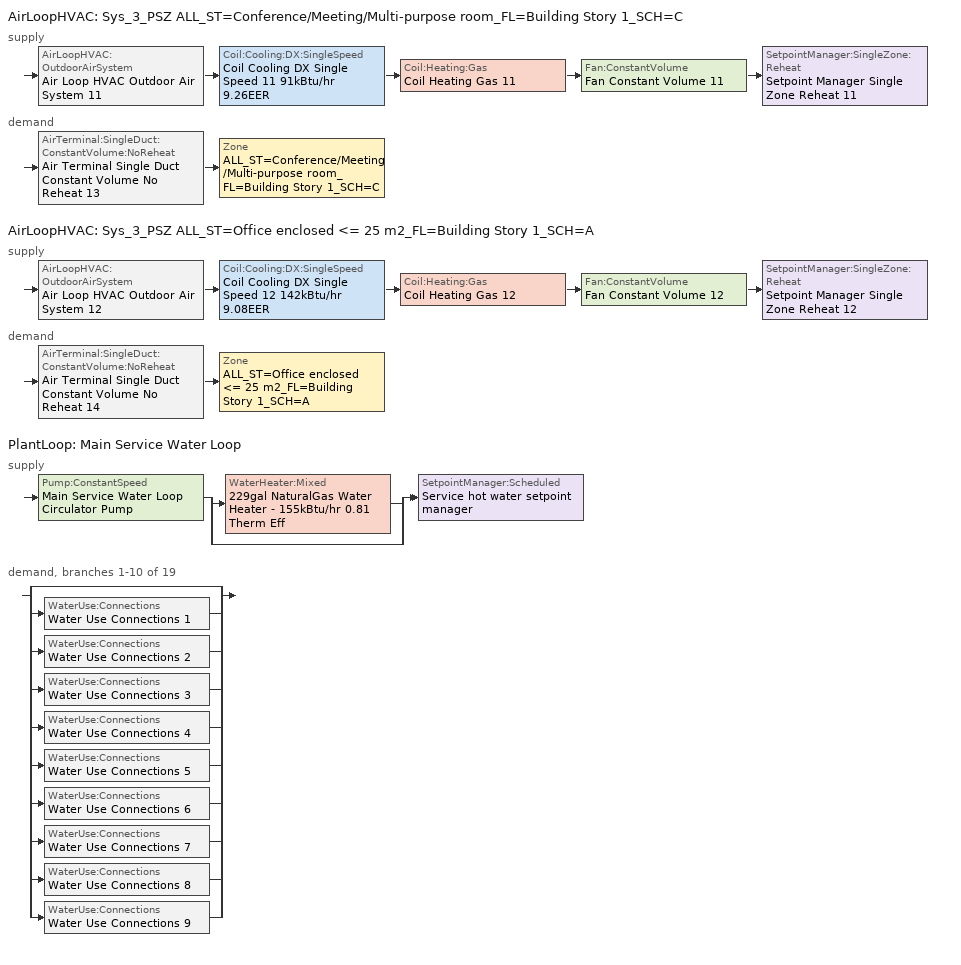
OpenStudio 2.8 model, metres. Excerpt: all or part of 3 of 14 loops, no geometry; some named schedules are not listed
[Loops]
AirLoopHVAC 'Sys_3_PSZ ALL_ST=Conference/Meeting/Multi-purpose room_FL=Building Story 1_SCH=C'
 supply: AirLoopHVAC:OutdoorAirSystem 'Air Loop HVAC Outdoor Air System 11' > Coil:Cooling:DX:SingleSpeed 'Coil Cooling DX Single Speed 11 91kBtu/hr 9.26EER' > Coil:Heating:Gas 'Coil Heating Gas 11' > Fan:ConstantVolume 'Fan Constant Volume 11' > SetpointManager:SingleZone:Reheat 'Setpoint Manager Single Zone Reheat 11'
 demand: AirTerminal:SingleDuct:ConstantVolume:NoReheat 'Air Terminal Single Duct Constant Volume No Reheat 13' > Zone 'ALL_ST=Conference/Meeting/Multi-purpose room_FL=Building Story 1_SCH=C'
AirLoopHVAC 'Sys_3_PSZ ALL_ST=Office enclosed <= 25 m2_FL=Building Story 1_SCH=A'
 supply: AirLoopHVAC:OutdoorAirSystem 'Air Loop HVAC Outdoor Air System 12' > Coil:Cooling:DX:SingleSpeed 'Coil Cooling DX Single Speed 12 142kBtu/hr 9.08EER' > Coil:Heating:Gas 'Coil Heating Gas 12' > Fan:ConstantVolume 'Fan Constant Volume 12' > SetpointManager:SingleZone:Reheat 'Setpoint Manager Single Zone Reheat 12'
 demand: AirTerminal:SingleDuct:ConstantVolume:NoReheat 'Air Terminal Single Duct Constant Volume No Reheat 14' > Zone 'ALL_ST=Office enclosed <= 25 m2_FL=Building Story 1_SCH=A'
PlantLoop 'Main Service Water Loop'
 supply: Pump:ConstantSpeed 'Main Service Water Loop Circulator Pump' > split
  | WaterHeater:Mixed '229gal NaturalGas Water Heater - 155kBtu/hr 0.81 Therm Eff'
  | bypass
  join > SetpointManager:Scheduled 'Service hot water setpoint manager'
 demand, branches 1-10 of 19: split
  | bypass
  | WaterUse:Connections 'Water Use Connections 1'
  | WaterUse:Connections 'Water Use Connections 2'
  | WaterUse:Connections 'Water Use Connections 3'
  | WaterUse:Connections 'Water Use Connections 4'
  | WaterUse:Connections 'Water Use Connections 5'
  | WaterUse:Connections 'Water Use Connections 6'
  | WaterUse:Connections 'Water Use Connections 7'
  | WaterUse:Connections 'Water Use Connections 8'
  | WaterUse:Connections 'Water Use Connections 9'
[Sizing:Zone] Zone Cooling Design Supply Air Temperature Input Method=SupplyAirTemperature; Zone Cooling Design Supply Air Temperature {C}=13; Zone Cooling Design Supply Air Temperature Difference {deltaC}=11.11; Zone Heating Design Supply Air Temperature Input Method=SupplyAirTemperature; Zone Heating Design Supply Air Temperature {C}=43; Zone Heating Design Supply Air Temperature Difference {deltaC}=11.11; Zone Cooling Design Supply Air Humidity Ratio {kg-H2O/kg-air}=0.0085; Zone Heating Design Supply Air Humidity Ratio {kg-H2O/kg-air}=0.008; Zone Heating Sizing Factor=1.3; Zone Cooling Sizing Factor=1.1; Cooling Design Air Flow Method=DesignDay; Heating Design Air Flow Method=DesignDay; Account for Dedicated Outdoor Air System=No; Dedicated Outdoor Air System Control Strategy=NeutralSupplyAir; Dedicated Outdoor Air Low Setpoint Temperature for Design {C}=autosize; Dedicated Outdoor Air High Setpoint Temperature for Design {C}=autosize
ALL_ST=Conference/Meeting/Multi-purpose room_FL=Building Story 1_SCH=C; ALL_ST=Office enclosed <= 25 m2_FL=Building Story 1_SCH=A
[Zone equipment]
ALL_ST=Conference/Meeting/Multi-purpose room_FL=Building Story 1_SCH=C: Air Terminal Single Duct Constant Volume No Reheat 13, Zone HVAC Baseboard Convective Water 13
ALL_ST=Office enclosed <= 25 m2_FL=Building Story 1_SCH=A: Air Terminal Single Duct Constant Volume No Reheat 14, Zone HVAC Baseboard Convective Water 14
[PlantLoop]
Main Service Water Loop: Glycol Concentration=0; Maximum Loop Temperature {C}=60; Minimum Loop Temperature {C}=10; Plant Loop Volume {m3}=Autocalculate; Load Distribution Scheme=Optimal
[Sizing:Plant]
Main Service Water Loop: Loop Type=Heating; Design Loop Exit Temperature {C}=60; Loop Design Temperature Difference {deltaC}=5; Sizing Option=NonCoincident; Zone Timesteps in Averaging Window=1; Coincident Sizing Factor Mode=None
[AirLoopHVAC] Design Supply Air Flow Rate {m3/s}=AutoSize
Name | Availability Schedule
Sys_3_PSZ ALL_ST=Conference/Meeting/Multi-purpose room_FL=Building Story 1_SCH=C | Sys_3_PSZ ALL_ST=Conference/Meeting/Multi-purpose room_FL=Building Story 1_SCH=C Occ Sch
Sys_3_PSZ ALL_ST=Office enclosed <= 25 m2_FL=Building Story 1_SCH=A | Sys_3_PSZ ALL_ST=Office enclosed <= 25 m2_FL=Building Story 1_SCH=A Occ Sch
[Sizing:System] Type of Load to Size On=Sensible; Design Outdoor Air Flow Rate {m3/s}=Autosize; Central Heating Maximum System Air Flow Ratio=1; Preheat Design Temperature {C}=7; Preheat Design Humidity Ratio {kg-H2O/kg-Air}=0.008; Precool Design Temperature {C}=13; Precool Design Humidity Ratio {kg-H2O/kg-Air}=0.008; Central Cooling Design Supply Air Temperature {C}=13; Central Heating Design Supply Air Temperature {C}=43; Sizing Option=NonCoincident; 100% Outdoor Air in Cooling=No; 100% Outdoor Air in Heating=No; Central Cooling Design Supply Air Humidity Ratio {kg-H2O/kg-Air}=0.0085; Central Heating Design Supply Air Humidity Ratio {kg-H2O/kg-Air}=0.008; Cooling Design Air Flow Method=DesignDay; Cooling Design Air Flow Rate {m3/s}=0; Heating Design Air Flow Method=DesignDay; Heating Design Air Flow Rate {m3/s}=0; System Outdoor Air Method=ZoneSum; Zone Maximum Outdoor Air Fraction=1; Cooling Supply Air Flow Rate Per Floor Area {m3/s-m2}=0.00996765; Cooling Fraction of Autosized Cooling Supply Air Flow Rate=1; Cooling Supply Air Flow Rate Per Unit Cooling Capacity {m3/s-W}=3.94755e-05; Heating Supply Air Flow Rate Per Floor Area {m3/s-m2}=0.00996765; Heating Fraction of Autosized Heating Supply Air Flow Rate=1; Heating Fraction of Autosized Cooling Supply Air Flow Rate=1; Heating Supply Air Flow Rate Per Unit Heating Capacity {m3/s-W}=3.15882e-05; Cooling Design Capacity Method=CoolingDesignCapacity; Cooling Design Capacity {W}=autosize; Cooling Design Capacity Per Floor Area {W/m2}=234.7; Fraction of Autosized Cooling Design Capacity=1; Heating Design Capacity Method=HeatingDesignCapacity; Heating Design Capacity {W}=autosize; Heating Design Capacity Per Floor Area {W/m2}=157; Fraction of Autosized Heating Design Capacity=1; Central Cooling Capacity Control Method=OnOff
Sys_3_PSZ ALL_ST=Conference/Meeting/Multi-purpose room_FL=Building Story 1_SCH=C; Sys_3_PSZ ALL_ST=Office enclosed <= 25 m2_FL=Building Story 1_SCH=A
[Fan:ConstantVolume] Availability Schedule=Always On Discrete; Fan Total Efficiency=0.39975; Pressure Rise {Pa}=640; Maximum Flow Rate {m3/s}=AutoSize; Motor Efficiency=0.615
Fan Constant Volume 11; Fan Constant Volume 12
[Coil:Heating:Gas] Availability Schedule=Always On Discrete; Nominal Capacity {W}=AutoSize; Parasitic Electric Load {W}=0; Part Load Fraction Correlation Curve=FURNACE-EFFPLR-NECB2011; Parasitic Gas Load {W}=0
Name | Gas Burner Efficiency
Coil Heating Gas 11 | 0.924
Coil Heating Gas 12 | 0.81
[Coil:Cooling:DX:SingleSpeed] Availability Schedule=Always On Discrete; Rated Total Cooling Capacity {W}=autosize; Rated Sensible Heat Ratio=autosize; Rated Air Flow Rate {m3/s}=autosize; Rated Evaporator Fan Power Per Volume Flow Rate {W/(m3/s)}=773.3; Total Cooling Capacity Function of Temperature Curve=DXCOOL-NECB2011-REF-CAPFT; Total Cooling Capacity Function of Flow Fraction Curve=DXCOOL-NECB2011-REF-CAPFFLOW; Energy Input Ratio Function of Temperature Curve=DXCOOL-NECB2011-REF-COOLEIRFT; Energy Input Ratio Function of Flow Fraction Curve=DXCOOL-NECB2011-REF-COOLEIRFFLOW; Part Load Fraction Correlation Curve=DXCOOL-NECB2011-REF-COOLPLFFPLR; Condenser Type=AirCooled; Evaporative Condenser Effectiveness=0; Evaporative Condenser Air Flow Rate {m3/s}=Autosize; Evaporative Condenser Pump Rated Power Consumption {W}=Autosize; Crankcase Heater Capacity {W}=0; Maximum Outdoor Dry-Bulb Temperature for Crankcase Heater Operation {C}=0; Basin Heater Capacity {W/K}=0; Basin Heater Setpoint Temperature {C}=10
Name | Rated COP {W/W}
Coil Cooling DX Single Speed 11 91kBtu/hr 9.26EER | 3.21949
Coil Cooling DX Single Speed 12 142kBtu/hr 9.08EER | 3.15956
[Controller:OutdoorAir] Minimum Outdoor Air Flow Rate {m3/s}=autosize; Maximum Outdoor Air Flow Rate {m3/s}=Autosize; Economizer Control Type=DifferentialEnthalpy; Economizer Control Action Type=ModulateFlow; Lockout Type=NoLockout; Minimum Limit Type=FixedMinimum; High Humidity Control=No; Heat Recovery Bypass Control Type=BypassWhenWithinEconomizerLimits
Name | Minimum Outdoor Air Schedule | Controller Mechanical Ventilation
Controller Outdoor Air 11 | Sys_3_PSZ ALL_ST=Conference/Meeting/Multi-purpose room_FL=Building Story 1_SCH=C Occ Sch | Controller Mechanical Ventilation 11
Controller Outdoor Air 12 | Sys_3_PSZ ALL_ST=Office enclosed <= 25 m2_FL=Building Story 1_SCH=A Occ Sch | Controller Mechanical Ventilation 12
[Controller:MechanicalVentilation] Availability Schedule=Always On Discrete; System Outdoor Air Method=ZoneSum
Controller Mechanical Ventilation 11; Controller Mechanical Ventilation 12
[AirLoopHVAC:OutdoorAirSystem]
Name | Controller
Air Loop HVAC Outdoor Air System 11 | Controller Outdoor Air 11
Air Loop HVAC Outdoor Air System 12 | Controller Outdoor Air 12
[SetpointManager:SingleZone:Reheat] Minimum Supply Air Temperature {C}=13; Maximum Supply Air Temperature {C}=43
Name | Control Zone
Setpoint Manager Single Zone Reheat 11 | ALL_ST=Conference/Meeting/Multi-purpose room_FL=Building Story 1_SCH=C
Setpoint Manager Single Zone Reheat 12 | ALL_ST=Office enclosed <= 25 m2_FL=Building Story 1_SCH=A
[AirTerminal:SingleDuct:ConstantVolume:NoReheat] Availability Schedule=Always On Discrete; Maximum Air Flow Rate {m3/s}=AutoSize
Air Terminal Single Duct Constant Volume No Reheat 13; Air Terminal Single Duct Constant Volume No Reheat 14
[SetpointManager:Scheduled]
Service hot water setpoint manager: Control Variable=Temperature; Schedule=Service Water Loop Temp - 140F
[Pump:ConstantSpeed]
Main Service Water Loop Circulator Pump: Rated Flow Rate {m3/s}=autosize; Rated Pump Head {Pa}=98157.3; Rated Power Consumption {W}=autosize; Motor Efficiency=0.7; Fraction of Motor Inefficiencies to Fluid Stream=0; Pump Control Type=Intermittent; Design Power Sizing Method=PowerPerFlowPerPressure; Design Electric Power per Unit Flow Rate {W/(m3/s)}=348701.1; Design Shaft Power per Unit Flow Rate per Unit Head {W-s/m3-Pa}=1.28205
[WaterHeater:Mixed]
229gal NaturalGas Water Heater - 155kBtu/hr 0.81 Therm Eff: Tank Volume {m3}=0.868577; Setpoint Temperature Schedule=Service Water Loop Temp - 140F; Deadband Temperature Difference {deltaC}=2; Maximum Temperature Limit {C}=60; Heater Control Type=Cycle; Heater Maximum Capacity {W}=45383.1; Heater Fuel Type=NaturalGas; Heater Thermal Efficiency=0.809608; Part Load Factor Curve=SWH-EFFFPLR-NECB2011; Off Cycle Parasitic Fuel Consumption Rate {W}=88.1911; Off Cycle Parasitic Fuel Type=NaturalGas; Off Cycle Parasitic Heat Fraction to Tank=0.8; On Cycle Parasitic Fuel Consumption Rate {W}=88.1911; On Cycle Parasitic Fuel Type=NaturalGas; On Cycle Parasitic Heat Fraction to Tank=0; Ambient Temperature Indicator=Schedule; Ambient Temperature Schedule=Water Heater Ambient Temp Schedule - 70f; Off Cycle Loss Coefficient to Ambient Temperature {W/K}=11.2126; On Cycle Loss Coefficient to Ambient Temperature {W/K}=11.2126; Use Side Effectiveness=1; Source Side Effectiveness=1; Use Side Design Flow Rate {m3/s}=autosize; Source Side Design Flow Rate {m3/s}=autosize; Indirect Water Heating Recovery Time {hr}=1.5; Source Side Flow Control Mode=IndirectHeatPrimarySetpoint
[WaterUse:Connections]
Name | Water Use Equipment Name 1
Water Use Connections 1 | Cafeteria_zn_1_flr_1 Service Water Use 0.24gal/min
Water Use Connections 2 | Computer_class_zn_1_flr_1 Service Water Use 0.12gal/min
Water Use Connections 3 | Corner_class_1_pod_1_zn_1_flr_1 Service Water Use 0.07gal/min
Water Use Connections 4 | Corner_class_1_pod_2_zn_1_flr_1 Service Water Use 0.07gal/min
Water Use Connections 5 | Corner_class_1_pod_3_zn_1_flr_1 Service Water Use 0.07gal/min
Water Use Connections 6 | Corner_class_2_pod_1_zn_1_flr_1 Service Water Use 0.07gal/min
Water Use Connections 7 | Corner_class_2_pod_2_zn_1_flr_1 Service Water Use 0.07gal/min
Water Use Connections 8 | Corner_class_2_pod_3_zn_1_flr_1 Service Water Use 0.07gal/min
Water Use Connections 9 | Gym_zn_1_flr_1 Service Water Use 0.54gal/min
[WaterUse:Equipment:Definition]
Name | Peak Flow Rate {m3/s} | Target Temperature Schedule | Sensible Fraction Schedule | Latent Fraction Schedule
Cafeteria_zn_1_flr_1 Service Water Use Def 0.24gal/min | 1.50573e-05 | Schedule Ruleset 5 | Schedule Ruleset 3 | Schedule Ruleset 4
Computer_class_zn_1_flr_1 Service Water Use Def 0.12gal/min | 7.45697e-06 | Schedule Ruleset 8 | Schedule Ruleset 6 | Schedule Ruleset 7
Corner_class_1_pod_1_zn_1_flr_1 Service Water Use Def 0.07gal/min | 4.55704e-06 | Schedule Ruleset 11 | Schedule Ruleset 9 | Schedule Ruleset 10
Corner_class_1_pod_2_zn_1_flr_1 Service Water Use Def 0.07gal/min | 4.55704e-06 | Schedule Ruleset 14 | Schedule Ruleset 12 | Schedule Ruleset 13
Corner_class_1_pod_3_zn_1_flr_1 Service Water Use Def 0.07gal/min | 4.55704e-06 | Schedule Ruleset 17 | Schedule Ruleset 15 | Schedule Ruleset 16
Corner_class_2_pod_1_zn_1_flr_1 Service Water Use Def 0.07gal/min | 4.55704e-06 | Schedule Ruleset 20 | Schedule Ruleset 18 | Schedule Ruleset 19
Corner_class_2_pod_2_zn_1_flr_1 Service Water Use Def 0.07gal/min | 4.55704e-06 | Schedule Ruleset 23 | Schedule Ruleset 21 | Schedule Ruleset 22
Corner_class_2_pod_3_zn_1_flr_1 Service Water Use Def 0.07gal/min | 4.55704e-06 | Schedule Ruleset 26 | Schedule Ruleset 24 | Schedule Ruleset 25
Gym_zn_1_flr_1 Service Water Use Def 0.54gal/min | 3.413e-05 | Schedule Ruleset 29 | Schedule Ruleset 27 | Schedule Ruleset 28
[WaterUse:Equipment]
Name | Water Use Equipment Definition | Space | Flow Rate Fraction Schedule
Cafeteria_zn_1_flr_1 Service Water Use 0.24gal/min | Cafeteria_zn_1_flr_1 Service Water Use Def 0.24gal/min | Cafeteria_ZN_1_FLR_1 | NECB-C-Service Water Heating
Computer_class_zn_1_flr_1 Service Water Use 0.12gal/min | Computer_class_zn_1_flr_1 Service Water Use Def 0.12gal/min | Computer_Class_ZN_1_FLR_1 | NECB-D-Service Water Heating
Corner_class_1_pod_1_zn_1_flr_1 Service Water Use 0.07gal/min | Corner_class_1_pod_1_zn_1_flr_1 Service Water Use Def 0.07gal/min | Corner_Class_1_Pod_1_ZN_1_FLR_1 | NECB-D-Service Water Heating
Corner_class_1_pod_2_zn_1_flr_1 Service Water Use 0.07gal/min | Corner_class_1_pod_2_zn_1_flr_1 Service Water Use Def 0.07gal/min | Corner_Class_1_Pod_2_ZN_1_FLR_1 | NECB-D-Service Water Heating
Corner_class_1_pod_3_zn_1_flr_1 Service Water Use 0.07gal/min | Corner_class_1_pod_3_zn_1_flr_1 Service Water Use Def 0.07gal/min | Corner_Class_1_Pod_3_ZN_1_FLR_1 | NECB-D-Service Water Heating
Corner_class_2_pod_1_zn_1_flr_1 Service Water Use 0.07gal/min | Corner_class_2_pod_1_zn_1_flr_1 Service Water Use Def 0.07gal/min | Corner_Class_2_Pod_1_ZN_1_FLR_1 | NECB-D-Service Water Heating
Corner_class_2_pod_2_zn_1_flr_1 Service Water Use 0.07gal/min | Corner_class_2_pod_2_zn_1_flr_1 Service Water Use Def 0.07gal/min | Corner_Class_2_Pod_2_ZN_1_FLR_1 | NECB-D-Service Water Heating
Corner_class_2_pod_3_zn_1_flr_1 Service Water Use 0.07gal/min | Corner_class_2_pod_3_zn_1_flr_1 Service Water Use Def 0.07gal/min | Corner_Class_2_Pod_3_ZN_1_FLR_1 | NECB-D-Service Water Heating
Gym_zn_1_flr_1 Service Water Use 0.54gal/min | Gym_zn_1_flr_1 Service Water Use Def 0.54gal/min | Gym_ZN_1_FLR_1 | NECB-B-Service Water Heating
[Schedule:Ruleset]
Service Water Loop Temp - 140F: Default Day Schedule=Service Water Loop Temp - 140F Default
Water Heater Ambient Temp Schedule - 70f: Default Day Schedule=Water Heater Ambient Temp Schedule - 70f Default
Schedule Ruleset 3: Default Day Schedule=Schedule Day 5
Schedule Ruleset 4: Default Day Schedule=Schedule Day 6
Schedule Ruleset 5: Default Day Schedule=Schedule Day 7
NECB-C-Service Water Heating: Default Day Schedule=NECB-C-Service Water Heating Default
Schedule Ruleset 6: Default Day Schedule=Schedule Day 8
Schedule Ruleset 7: Default Day Schedule=Schedule Day 9
Schedule Ruleset 8: Default Day Schedule=Schedule Day 10
NECB-D-Service Water Heating: Default Day Schedule=NECB-D-Service Water Heating Default
Schedule Ruleset 9: Default Day Schedule=Schedule Day 11
Schedule Ruleset 10: Default Day Schedule=Schedule Day 12
Schedule Ruleset 11: Default Day Schedule=Schedule Day 13
Schedule Ruleset 12: Default Day Schedule=Schedule Day 14
Schedule Ruleset 13: Default Day Schedule=Schedule Day 15
Schedule Ruleset 14: Default Day Schedule=Schedule Day 16
Schedule Ruleset 15: Default Day Schedule=Schedule Day 17
Schedule Ruleset 16: Default Day Schedule=Schedule Day 18
Schedule Ruleset 17: Default Day Schedule=Schedule Day 19
Schedule Ruleset 18: Default Day Schedule=Schedule Day 20
Schedule Ruleset 19: Default Day Schedule=Schedule Day 21
Schedule Ruleset 20: Default Day Schedule=Schedule Day 22
Schedule Ruleset 21: Default Day Schedule=Schedule Day 23
Schedule Ruleset 22: Default Day Schedule=Schedule Day 24
Schedule Ruleset 23: Default Day Schedule=Schedule Day 25
Schedule Ruleset 24: Default Day Schedule=Schedule Day 26
Schedule Ruleset 25: Default Day Schedule=Schedule Day 27
Schedule Ruleset 26: Default Day Schedule=Schedule Day 28
Schedule Ruleset 27: Default Day Schedule=Schedule Day 29
Schedule Ruleset 28: Default Day Schedule=Schedule Day 30
Schedule Ruleset 29: Default Day Schedule=Schedule Day 31
NECB-B-Service Water Heating: Default Day Schedule=NECB-B-Service Water Heating Default
Sys_3_PSZ ALL_ST=Conference/Meeting/Multi-purpose room_FL=Building Story 1_SCH=C Occ Sch: Default Day Schedule=Sys_3_PSZ ALL_ST=Conference/Meeting/Multi-purpose room_FL=Building Story 1_SCH=C Occ Sch Default; Summer Design Day Schedule=Sys_3_PSZ ALL_ST=Conference/Meeting/Multi-purpose room_FL=Building Story 1_SCH=C Occ Sch Summer Design Day; Winter Design Day Schedule=Sys_3_PSZ ALL_ST=Conference/Meeting/Multi-purpose room_FL=Building Story 1_SCH=C Occ Sch Winter Design Day
Sys_3_PSZ ALL_ST=Office enclosed <= 25 m2_FL=Building Story 1_SCH=A Occ Sch: Default Day Schedule=Sys_3_PSZ ALL_ST=Office enclosed <= 25 m2_FL=Building Story 1_SCH=A Occ Sch Default; Summer Design Day Schedule=Sys_3_PSZ ALL_ST=Office enclosed <= 25 m2_FL=Building Story 1_SCH=A Occ Sch Summer Design Day; Winter Design Day Schedule=Sys_3_PSZ ALL_ST=Office enclosed <= 25 m2_FL=Building Story 1_SCH=A Occ Sch Winter Design Day
[Schedule:Day]
Service Water Loop Temp - 140F Default; Schedule Day 7: 24, 0, 60
Water Heater Ambient Temp Schedule - 70f Default: 24, 0, 21.1111
Schedule Day 5: 24, 0, 0.2
Schedule Day 6: 24, 0, 0.05
NECB-C-Service Water Heating Default: 8, 0, 0.05, 9, 0, 0.1, 10, 0, 0.2, 11, 0, 0.3, 12, 0, 0.4, 16, 0, 0.8, 17, 0, 0.6, 18, 0, 0.4, 19, 0, 0.3, 21, 0, 0.2, 24, 0, 0.05
NECB-D-Service Water Heating Default: 8, 0, 0.05, 10, 0, 0.5, 16, 0, 0.9, 17, 0, 0.7, 18, 0, 0.3, 21, 0, 0.5, 22, 0, 0.3, 24, 0, 0.05
NECB-B-Service Water Heating Default: 1, 0, 0.6, 2, 0, 0.5, 9, 0, 0.05, 11, 0, 0.7, 12, 0, 0.4, 13, 0, 0.5, 15, 0, 0.6, 16, 0, 0.4, 18, 0, 0.3, 19, 0, 0.4, 20, 0, 0.5, 22, 0, 0.8, 24, 0, 0.9
Sys_3_PSZ ALL_ST=Conference/Meeting/Multi-purpose room_FL=Building Story 1_SCH=C Occ Sch Default: 9, 0, 0, 21, 0, 1, 24, 0, 0
Sys_3_PSZ ALL_ST=Conference/Meeting/Multi-purpose room_FL=Building Story 1_SCH=C Occ Sch Winter Design Day; Sys_3_PSZ ALL_ST=Conference/Meeting/Multi-purpose room_FL=Building Story 1_SCH=C Occ Sch Summer Design Day; Sys_3_PSZ ALL_ST=Office enclosed <= 25 m2_FL=Building Story 1_SCH=A Occ Sch Winter Design Day; Sys_3_PSZ ALL_ST=Office enclosed <= 25 m2_FL=Building Story 1_SCH=A Occ Sch Summer Design Day: 24, 0, 1
Sys_3_PSZ ALL_ST=Conference/Meeting/Multi-purpose room_FL=Building Story 1_SCH=C Occ Sch Sunday: 9, 0, 0, 19, 0, 1, 24, 0, 0
Sys_3_PSZ ALL_ST=Office enclosed <= 25 m2_FL=Building Story 1_SCH=A Occ Sch Default: 8, 0, 0, 19, 0, 1, 24, 0, 0
Sys_3_PSZ ALL_ST=Office enclosed <= 25 m2_FL=Building Story 1_SCH=A Occ Sch Sunday: 24, 0, 0
[Schedule:Rule] Date Specification Type=DateRange; Start Month=1; Start Day=1; End Month=12; End Day=31
Name | Schedule Ruleset | Rule Order | Day Schedule | Apply Monday | Apply Tuesday | Apply Wednesday | Apply Thursday | Apply Friday | Apply Saturday | Apply Sunday
Schedule Rule 68 | NECB-C-Service Water Heating | 2 | NECB-C-Service Water Heating Default|Wkdy Day | Yes | Yes | Yes | Yes | Yes
Schedule Rule 69 | NECB-C-Service Water Heating | 1 | NECB-C-Service Water Heating Sat Day |  |  |  |  |  | Yes
Schedule Rule 70 | NECB-C-Service Water Heating | 0 | NECB-C-Service Water Heating Sun|Hol Day |  |  |  |  |  |  | Yes
Schedule Rule 71 | NECB-D-Service Water Heating | 2 | NECB-D-Service Water Heating Default|Wkdy Day | Yes | Yes | Yes | Yes | Yes
Schedule Rule 72 | NECB-D-Service Water Heating | 1 | NECB-D-Service Water Heating Sat Day |  |  |  |  |  | Yes
Schedule Rule 73 | NECB-D-Service Water Heating | 0 | NECB-D-Service Water Heating Sun|Hol Day |  |  |  |  |  |  | Yes
Schedule Rule 74 | NECB-B-Service Water Heating | 2 | NECB-B-Service Water Heating Default|Wkdy Day | Yes | Yes | Yes | Yes | Yes
Schedule Rule 75 | NECB-B-Service Water Heating | 1 | NECB-B-Service Water Heating Sat Day |  |  |  |  |  | Yes
Schedule Rule 76 | NECB-B-Service Water Heating | 0 | NECB-B-Service Water Heating Sun|Hol Day |  |  |  |  |  |  | Yes
Sys_3_PSZ ALL_ST=Conference/Meeting/Multi-purpose room_FL=Building Story 1_SCH=C Occ Sch Sunday Rule | Sys_3_PSZ ALL_ST=Conference/Meeting/Multi-purpose room_FL=Building Story 1_SCH=C Occ Sch | 0 | Sys_3_PSZ ALL_ST=Conference/Meeting/Multi-purpose room_FL=Building Story 1_SCH=C Occ Sch Sunday |  |  |  |  |  |  | Yes
Sys_3_PSZ ALL_ST=Office enclosed <= 25 m2_FL=Building Story 1_SCH=A Occ Sch Sunday Rule | Sys_3_PSZ ALL_ST=Office enclosed <= 25 m2_FL=Building Story 1_SCH=A Occ Sch | 0 | Sys_3_PSZ ALL_ST=Office enclosed <= 25 m2_FL=Building Story 1_SCH=A Occ Sch Sunday |  |  |  |  |  | Yes | Yes
[Schedule:Constant]
Always On Discrete: Value=1
[Curve:Biquadratic] Minimum Value of x=13; Maximum Value of x=24; Minimum Value of y=24; Maximum Value of y=46
Name | Coefficient1 Constant | Coefficient2 x | Coefficient3 x**2 | Coefficient4 y | Coefficient5 y**2 | Coefficient6 x*y
DXCOOL-NECB2011-REF-CAPFT | 0.867905 | 0.0142459 | 0.00055436 | -0.0075575 | 3.3e-05 | -0.0001918
DXCOOL-NECB2011-REF-COOLEIRFT | 0.116936 | 0.0284933 | -0.0004112 | 0.0214108 | 0.00016103 | -0.0006791
[Curve:Quadratic] Coefficient1 Constant=1; Coefficient2 x=0; Coefficient3 x**2=0; Minimum Value of x=0; Maximum Value of x=1
DXCOOL-NECB2011-REF-CAPFFLOW; DXCOOL-NECB2011-REF-COOLEIRFFLOW
[Curve:Cubic] Maximum Value of x=1
Name | Coefficient1 Constant | Coefficient2 x | Coefficient3 x**2 | Coefficient4 x**3 | Minimum Value of x
DXCOOL-NECB2011-REF-COOLPLFFPLR | 0.0277 | 4.9151 | -8.184 | 4.2702 | 0.7
SWH-EFFFPLR-NECB2011 | 0.7576 | 1.0071 | -1.4443 | 0.6844 | 0
FURNACE-EFFPLR-NECB2011 | 0.7277 | 1.0667 | -1.5174 | 0.7282 | 0
